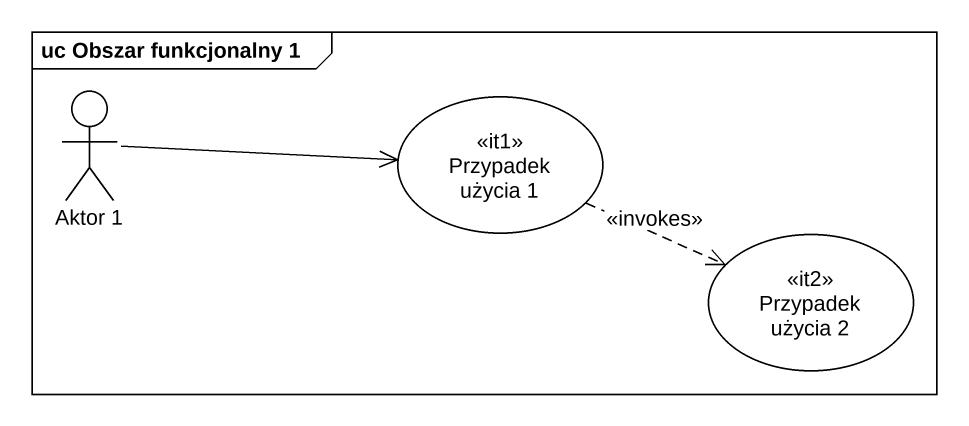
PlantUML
@startuml
mainframe uc Obszar funkcjonalny 1
actor "Aktor 1" as Aktor_1
usecase "Przypadek użycia 1" as Przypadek_użycia_1 <<it1>>
usecase "Przypadek użycia 2" as Przypadek_użycia_2 <<it2>>
Aktor_1 -right-> Przypadek_użycia_1
Przypadek_użycia_1 .right.> Przypadek_użycia_2 : <<invokes>>
@enduml
